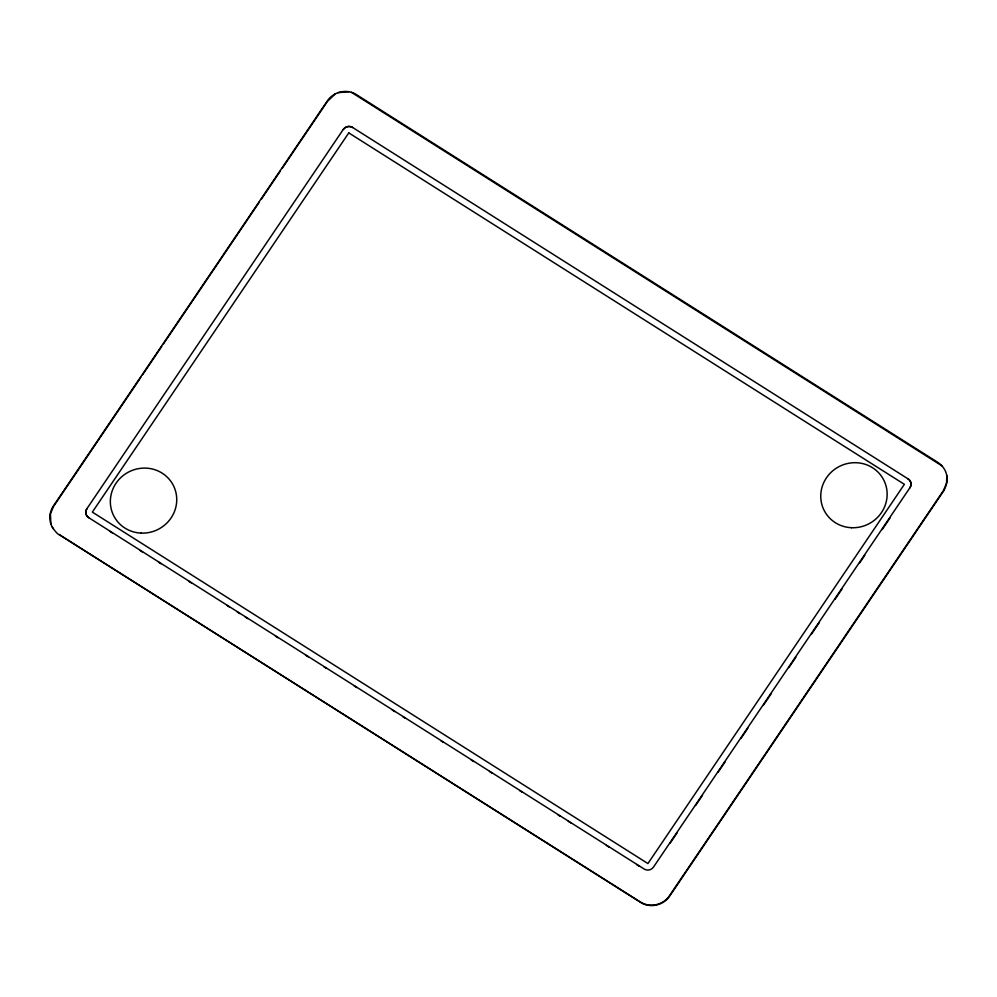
<?xml version="1.0" encoding="UTF-8"?>
<svg xmlns="http://www.w3.org/2000/svg" width="997" height="997" viewBox="0 0 997 997"><rect width="100%" height="100%" fill="white"/><g stroke="black" fill="none" stroke-linecap="round" stroke-linejoin="round"><path stroke-width="1.5" d="M52.118 526.827C48.604 520.309 49.289 512.084 53.402 505.99L327.315 100.934C333.422 91.624 346.919 88.484 356.34 94.578L937.791 462.371C947.138 468.627 950.054 479.619 943.598 491.01L669.685 896.066C663.578 905.376 650.081 908.516 640.66 902.422L59.209 534.629C56.331 534.168 49.85 523.176 53.277 528.746M50.884 524.011L50.436 513.816L53.589 506.364L140.826 377.365M59.209 534.629L640.46 902.048C649.882 908.142 663.391 905.002 669.498 895.692L943.411 490.636L946.564 483.184L946.801 475.569M142.571 374.785L161.763 346.408M163.508 343.828L259.469 201.93M261.214 199.35L280.406 170.961M282.151 168.381L327.502 101.308L335.478 93.743M908.142 478.921L908.055 478.809A6.692 6.456 -27.8 0 1 909.875 487.807L653.471 867.128A6.692 6.456 -27.8 0 1 644.212 869.048L88.608 517.605A6.692 6.456 -27.8 0 1 86.876 508.732L343.28 129.411A6.692 6.456 -27.8 0 1 352.489 127.392L908.142 478.921A6.692 6.456 -27.8 0 1 909.925 487.894M670.246 842.988L677.225 832.669M695.545 805.588L702.524 795.27M718.226 772.052L725.193 761.733M740.896 738.503L747.875 728.184M763.577 704.966L771.429 693.364M788.876 667.566L795.855 657.247M811.558 634.03L819.409 622.415M835.1 599.197L842.079 588.878M859.526 563.081L864.76 555.341M882.208 529.544L890.059 517.942M348.825 91.712L338.02 92.659M941.878 465.798L351.455 92.335M109.882 531.376L112.499 533.034M140.091 550.481L142.708 552.139M158.473 562.109L161.103 563.766M188.682 581.214L191.312 582.884M226.78 605.316L229.397 606.974M237.286 611.959L239.916 613.616M245.162 616.944L247.792 618.601M275.371 636.049L278.001 637.719M305.581 655.166L308.21 656.824M323.975 666.794L326.592 668.451M354.184 685.899L356.814 687.569M392.27 710.001L394.899 711.659M402.776 716.644L405.405 718.301M440.873 740.734L443.491 742.404M471.083 759.851L473.712 761.509M489.465 771.479L492.094 773.136M519.674 790.584L522.303 792.241M557.772 814.674L560.389 816.344M568.278 821.329L570.907 822.986M606.363 845.419L608.993 847.076M636.572 864.524L639.202 866.194M352.489 127.392L352.539 127.491A6.692 6.456 -27.8 0 0 343.329 129.498L343.329 129.498M86.876 508.732L86.826 508.632A6.692 6.456 -27.8 0 0 88.608 517.605L88.658 517.705M348.776 132.888L92.335 512.109L647.925 863.552L904.379 484.33L348.776 132.888M141.2 533.108A33.449 32.253 -27.8 0 0 173.391 485.514A33.449 32.253 -27.8 0 0 116.038 483.221A33.449 32.253 -27.8 0 0 141.2 533.108M851.612 527.712A33.449 32.253 -27.8 0 0 883.803 480.118A33.449 32.253 -27.8 0 0 826.451 477.812A33.449 32.253 -27.8 0 0 851.612 527.712"/></g></svg>
